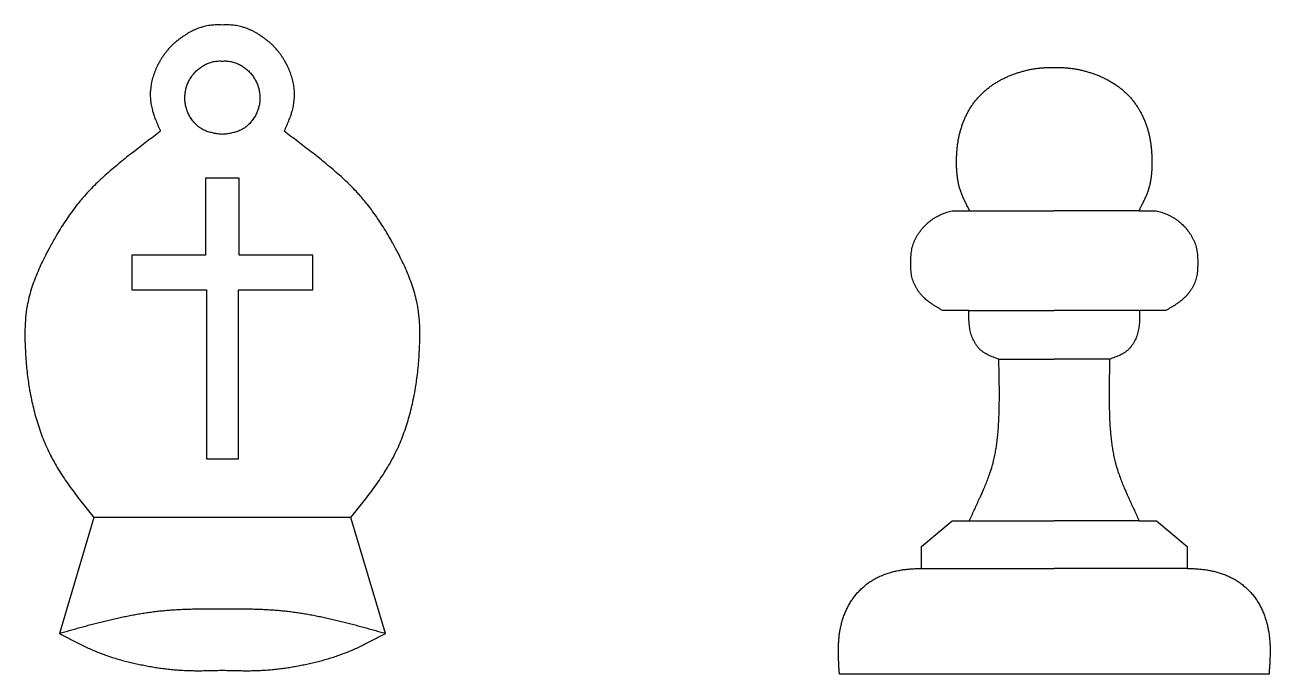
# Model space of a CAD drawing. Header units: millimetres. Extents: x 2 to 49.4, y 1.8 to 34.9.
# Drawn here: x 22.69 to 49.42, y 1.82 to 15.75 of the extents above; entities that cross this region are included whole.
import ezdxf

# ---------------------------------------------------------------- set-up
doc = ezdxf.new("R2010")
doc.units = ezdxf.units.MM
doc.layers.add('Layer1', color=1, linetype='Continuous')

msp = doc.modelspace()

# ---------------------------------------------------------------- linework, layer by layer
at = {"layer": 'Layer1'}
for points in [[(25.601, 13.466, 0.000284), (25.454, 13.356, 0.000853), (25.308, 13.246, 0.00142), (25.162, 13.134, 0.001986), (25.017, 13.022, 0.00255), (24.872, 12.908, 0.00311), (24.733, 12.796, 0.004062), (24.587, 12.675, 0.005374), (24.448, 12.555, 0.006707), (24.311, 12.431, 0.008065), (24.179, 12.304, 0.009443), (24.051, 12.172, 0.010578), (23.987, 12.102, 0.010071), (23.812, 11.894, 0.009253), (23.702, 11.748, 0.008422), (23.596, 11.598, 0.007591), (23.494, 11.445, 0.006765), (23.397, 11.288, 0.00595), (23.304, 11.128, 0.00522), (23.236, 11.006, 0.006027), (23.127, 10.8, 0.007491), (23.045, 10.634, 0.00901), (22.969, 10.464, 0.01059), (22.899, 10.293, 0.012225), (22.838, 10.119, 0.013899), (22.786, 9.944, 0.015577), (22.745, 9.765, 0.016869), (22.725, 9.655, 0.01478), (22.697, 9.402, 0.01188), (22.689, 9.219, 0.009066), (22.688, 9.034, 0.006359), (22.692, 8.87, 0.00557), (22.703, 8.666, 0.006016), (22.716, 8.483, 0.006446), (22.734, 8.3, 0.006855), (22.757, 8.118, 0.00724), (22.78, 7.967, 0.007618), (22.819, 7.754, 0.008028), (22.858, 7.574, 0.008474), (22.903, 7.394, 0.008957), (22.955, 7.217, 0.009474), (23.013, 7.041, 0.010025), (23.077, 6.869, 0.010606), (23.149, 6.699, 0.011213), (23.239, 6.511, 0.011132), (23.313, 6.372, 0.009847), (23.405, 6.214, 0.008515), (23.504, 6.06, 0.007177), (23.607, 5.908, 0.005844), (23.715, 5.759, 0.004523), (23.825, 5.611, 0.003218), (23.939, 5.465, 0.001925), (24.054, 5.32, 0.000641), (24.17, 5.176), (23.428, 2.693, 0.000549), (23.538, 2.633, 0.001647), (23.649, 2.574, 0.002749), (23.761, 2.516, 0.003856), (23.873, 2.459, 0.004968), (23.986, 2.404, 0.006082), (24.1, 2.352, 0.007184), (24.215, 2.303, 0.007355), (24.332, 2.258, 0.006896), (24.45, 2.215, 0.006439), (24.569, 2.176, 0.005987), (24.689, 2.14, 0.005541), (24.811, 2.106, 0.005102), (24.933, 2.075, 0.004671), (25.055, 2.047, 0.004249), (25.178, 2.021, 0.004232), (25.302, 1.996, 0.004535), (25.426, 1.974, 0.004842), (25.55, 1.954, 0.005151), (25.674, 1.937, 0.005464), (25.799, 1.923, 0.005777), (25.924, 1.911, 0.006089), (26.049, 1.902, 0.005735), (26.174, 1.896, 0.004869), (26.299, 1.893, 0.004001), (26.425, 1.892, 0.003136), (26.55, 1.893, 0.002272), (26.676, 1.895, 0.001412), (26.802, 1.898, 0.000554), (26.927, 1.902, 0.000554), (27.053, 1.898, 0.001412), (27.179, 1.895, 0.002272), (27.304, 1.893, 0.003136), (27.43, 1.892, 0.004001), (27.555, 1.893, 0.004869), (27.681, 1.896, 0.005735), (27.806, 1.902, 0.006089), (27.931, 1.911, 0.005777), (28.056, 1.923, 0.005464), (28.18, 1.937, 0.005151), (28.305, 1.954, 0.004842), (28.429, 1.974, 0.004535), (28.553, 1.996, 0.004232), (28.676, 2.021, 0.004249), (28.799, 2.047, 0.004671), (28.922, 2.075, 0.005102), (29.044, 2.106, 0.005541), (29.165, 2.14, 0.005987), (29.286, 2.176, 0.006439), (29.405, 2.215, 0.006896), (29.523, 2.258, 0.007355), (29.64, 2.303, 0.007184), (29.755, 2.352, 0.006082), (29.869, 2.404, 0.004968), (29.982, 2.459, 0.003856), (30.094, 2.516, 0.002749), (30.205, 2.574, 0.001647), (30.316, 2.633, 0.000549), (30.427, 2.693), (29.685, 5.176, 0.000641), (29.801, 5.32, 0.001925), (29.916, 5.465, 0.003218), (30.029, 5.611, 0.004523), (30.14, 5.759, 0.005844), (30.248, 5.908, 0.007177), (30.351, 6.06, 0.008515), (30.449, 6.214, 0.009847), (30.542, 6.372, 0.011132), (30.616, 6.511, 0.011213), (30.706, 6.699, 0.010606), (30.778, 6.869, 0.010025), (30.842, 7.041, 0.009474), (30.9, 7.217, 0.008957), (30.952, 7.394, 0.008474), (30.997, 7.574, 0.008028), (31.036, 7.754, 0.007618), (31.075, 7.967, 0.00724), (31.098, 8.118, 0.006855), (31.121, 8.3, 0.006446), (31.139, 8.483, 0.006016), (31.152, 8.666, 0.00557), (31.162, 8.87, 0.006359), (31.167, 9.034, 0.009066), (31.166, 9.219, 0.01188), (31.158, 9.402, 0.01478), (31.13, 9.655, 0.016869), (31.11, 9.765, 0.015577), (31.069, 9.944, 0.013899), (31.017, 10.119, 0.012225), (30.955, 10.293, 0.01059), (30.886, 10.464, 0.00901), (30.809, 10.634, 0.007491), (30.727, 10.8, 0.006027), (30.618, 11.006, 0.00522), (30.551, 11.128, 0.00595), (30.457, 11.288, 0.006765), (30.36, 11.445, 0.007591), (30.259, 11.598, 0.008422), (30.153, 11.748, 0.009253), (30.042, 11.894, 0.010071), (29.868, 12.102, 0.010578), (29.804, 12.172, 0.009443), (29.676, 12.304, 0.008065), (29.544, 12.431, 0.006707), (29.407, 12.555, 0.005374), (29.268, 12.675, 0.004062), (29.121, 12.796, 0.00311), (28.983, 12.908, 0.00255), (28.838, 13.022, 0.001986), (28.693, 13.134, 0.00142), (28.547, 13.246, 0.000853), (28.4, 13.356, 0.000284), (28.254, 13.466, 0.000688), (28.279, 13.521, 0.002065), (28.304, 13.577, 0.003448), (28.329, 13.632, 0.004836), (28.352, 13.688, 0.006229), (28.374, 13.744, 0.00762), (28.395, 13.8, 0.008997), (28.421, 13.881, 0.010151), (28.431, 13.916, 0.010528), (28.445, 13.975, 0.010869), (28.456, 14.034, 0.011256), (28.465, 14.094, 0.011684), (28.472, 14.155, 0.01215), (28.475, 14.215, 0.012649), (28.475, 14.284, 0.012783), (28.473, 14.336, 0.012293), (28.467, 14.396, 0.011799), (28.458, 14.456, 0.011316), (28.447, 14.516, 0.010851), (28.433, 14.575, 0.010411), (28.416, 14.634, 0.009998), (28.397, 14.692, 0.009616), (28.376, 14.749, 0.009267), (28.353, 14.806, 0.008953), (28.327, 14.861, 0.008701), (28.309, 14.897, 0.008814), (28.27, 14.969, 0.009041), (28.239, 15.021, 0.009279), (28.206, 15.072, 0.009528), (28.172, 15.122, 0.009784), (28.135, 15.17, 0.010046), (28.097, 15.217, 0.01031), (28.039, 15.28, 0.01044), (28.015, 15.305, 0.009992), (27.971, 15.347, 0.009481), (27.925, 15.387, 0.008981), (27.878, 15.425, 0.008495), (27.83, 15.461, 0.008027), (27.781, 15.496, 0.007591), (27.737, 15.525, 0.007967), (27.678, 15.562, 0.008841), (27.626, 15.592, 0.009735), (27.572, 15.62, 0.010642), (27.517, 15.646, 0.01155), (27.462, 15.669, 0.012436), (27.414, 15.686, 0.012867), (27.347, 15.707, 0.013118), (27.288, 15.722, 0.013446), (27.229, 15.734, 0.013845), (27.169, 15.742, 0.014279), (27.115, 15.747, 0.01166), (27.048, 15.749, 0.006989), (26.988, 15.748, 0.002326), (26.927, 15.747, 0.002326), (26.867, 15.748, 0.006989), (26.807, 15.749, 0.01166), (26.739, 15.747, 0.014279), (26.686, 15.742, 0.013845), (26.626, 15.734, 0.013446), (26.567, 15.722, 0.013118), (26.508, 15.707, 0.012867), (26.44, 15.686, 0.012436), (26.393, 15.669, 0.01155), (26.337, 15.646, 0.010642), (26.283, 15.62, 0.009735), (26.229, 15.592, 0.008841), (26.176, 15.562, 0.007967), (26.118, 15.525, 0.007591), (26.074, 15.496, 0.008027), (26.025, 15.461, 0.008495), (25.976, 15.425, 0.008981), (25.929, 15.387, 0.009481), (25.884, 15.347, 0.009992), (25.84, 15.305, 0.01044), (25.815, 15.28, 0.01031), (25.758, 15.217, 0.010046), (25.72, 15.17, 0.009784), (25.683, 15.122, 0.009528), (25.648, 15.072, 0.009279), (25.615, 15.021, 0.009041), (25.584, 14.969, 0.008814), (25.545, 14.897, 0.008701), (25.528, 14.861, 0.008953), (25.502, 14.806, 0.009267), (25.479, 14.749, 0.009616), (25.457, 14.692, 0.009998), (25.438, 14.634, 0.010411), (25.422, 14.575, 0.010851), (25.408, 14.516, 0.011316), (25.396, 14.456, 0.011799), (25.388, 14.396, 0.012293), (25.382, 14.336, 0.012783), (25.379, 14.284, 0.012649), (25.38, 14.215, 0.01215), (25.383, 14.155, 0.011684), (25.389, 14.094, 0.011256), (25.398, 14.034, 0.010869), (25.41, 13.975, 0.010528), (25.424, 13.916, 0.010151), (25.434, 13.881, 0.008997), (25.46, 13.8, 0.00762), (25.48, 13.744, 0.006229), (25.503, 13.688, 0.004836), (25.526, 13.632, 0.003448), (25.551, 13.577, 0.002065), (25.576, 13.521, 0.000688)], [(26.927, 14.974, -0.00724), (26.975, 14.975, -0.014561), (27.022, 14.974, -0.019326), (27.069, 14.97, -0.018414), (27.115, 14.962, -0.017382), (27.161, 14.95, -0.016471), (27.206, 14.936, -0.015762), (27.25, 14.919, -0.015438), (27.293, 14.899, -0.015205), (27.335, 14.876, -0.015032), (27.376, 14.851, -0.014923), (27.414, 14.823, -0.014881), (27.451, 14.794, -0.014906), (27.487, 14.762, -0.014959), (27.52, 14.728, -0.014872), (27.551, 14.692, -0.014791), (27.58, 14.655, -0.014739), (27.606, 14.615, -0.014719), (27.631, 14.575, -0.014729), (27.652, 14.533, -0.014767), (27.672, 14.489, -0.014671), (27.689, 14.445, -0.014542), (27.703, 14.399, -0.014492), (27.715, 14.353, -0.01452), (27.723, 14.306, -0.014627), (27.73, 14.259, -0.014811), (27.733, 14.211, -0.01507), (27.733, 14.163, -0.015399), (27.731, 14.116, -0.01568), (27.726, 14.069, -0.015504), (27.717, 14.022, -0.015274), (27.706, 13.976, -0.01505), (27.692, 13.931, -0.014837), (27.676, 13.887, -0.014641), (27.656, 13.843, -0.014465), (27.635, 13.801, -0.014385), (27.61, 13.759, -0.014563), (27.584, 13.72, -0.014904), (27.554, 13.681, -0.0154), (27.523, 13.645, -0.01605), (27.49, 13.611, -0.01685), (27.455, 13.579, -0.01779), (27.418, 13.55, -0.018856), (27.379, 13.524, -0.018734), (27.338, 13.501, -0.017162), (27.296, 13.481, -0.015469), (27.253, 13.464, -0.013732), (27.209, 13.449, -0.012005), (27.163, 13.437, -0.010323), (27.117, 13.427, -0.008703), (27.07, 13.418, -0.007151), (27.023, 13.411, -0.00566), (26.975, 13.404, -0.004218), (26.927, 13.399, -0.004218), (26.88, 13.404, -0.00566), (26.832, 13.411, -0.007151), (26.785, 13.418, -0.008703), (26.738, 13.427, -0.010323), (26.692, 13.437, -0.012005), (26.646, 13.449, -0.013732), (26.602, 13.464, -0.015469), (26.558, 13.481, -0.017162), (26.517, 13.501, -0.018734), (26.476, 13.524, -0.018856), (26.437, 13.55, -0.01779), (26.4, 13.579, -0.01685), (26.365, 13.611, -0.01605), (26.331, 13.645, -0.0154), (26.3, 13.681, -0.014904), (26.271, 13.72, -0.014563), (26.244, 13.759, -0.014385), (26.22, 13.801, -0.014465), (26.198, 13.843, -0.014641), (26.179, 13.887, -0.014837), (26.162, 13.931, -0.01505), (26.149, 13.976, -0.015274), (26.137, 14.022, -0.015504), (26.129, 14.069, -0.01568), (26.124, 14.116, -0.015399), (26.121, 14.163, -0.01507), (26.122, 14.211, -0.014811), (26.125, 14.259, -0.014627), (26.131, 14.306, -0.01452), (26.14, 14.353, -0.014492), (26.152, 14.399, -0.014542), (26.166, 14.445, -0.014671), (26.183, 14.489, -0.014767), (26.202, 14.533, -0.014729), (26.224, 14.575, -0.014719), (26.248, 14.615, -0.014739), (26.275, 14.655, -0.014791), (26.304, 14.692, -0.014872), (26.335, 14.728, -0.014959), (26.368, 14.762, -0.014906), (26.403, 14.794, -0.014881), (26.44, 14.823, -0.014923), (26.479, 14.851, -0.015032), (26.519, 14.876, -0.015205), (26.561, 14.899, -0.015438), (26.604, 14.919, -0.015762), (26.649, 14.936, -0.016471), (26.694, 14.95, -0.017382), (26.74, 14.962, -0.018414), (26.786, 14.97, -0.019326), (26.833, 14.974, -0.014561), (26.88, 14.975, -0.00724)], [(47.641, 4.084, -0.00649), (47.736, 4.083, -0.0078), (47.831, 4.079, -0.009083), (47.926, 4.071, -0.010078), (48.022, 4.06, -0.010908), (48.117, 4.045, -0.011807), (48.211, 4.025, -0.012771), (48.304, 4.001, -0.01379), (48.395, 3.972, -0.014848), (48.484, 3.938, -0.015922), (48.572, 3.899, -0.016783), (48.656, 3.853, -0.016666), (48.737, 3.803, -0.016508), (48.816, 3.746, -0.016454), (48.89, 3.685, -0.016504), (48.96, 3.619, -0.016657), (49.025, 3.549, -0.01691), (49.086, 3.474, -0.017075), (49.141, 3.395, -0.016351), (49.191, 3.313, -0.015508), (49.235, 3.228, -0.0147), (49.275, 3.141, -0.013945), (49.309, 3.051, -0.013257), (49.339, 2.959, -0.012644), (49.363, 2.866, -0.012112), (49.383, 2.772, -0.011664), (49.399, 2.677, -0.010864), (49.41, 2.582, -0.009636), (49.417, 2.487, -0.008367), (49.421, 2.392, -0.007076), (49.421, 2.296, -0.005778), (49.42, 2.201, -0.004483), (49.416, 2.106, -0.003195), (49.411, 2.01, -0.001913), (49.405, 1.915, -0.000637), (49.398, 1.819), (44.787, 1.819), (40.176, 1.819, -0.000637), (40.169, 1.915, -0.001913), (40.163, 2.01, -0.003195), (40.158, 2.106, -0.004483), (40.155, 2.201, -0.005778), (40.153, 2.296, -0.007076), (40.154, 2.392, -0.008367), (40.158, 2.487, -0.009636), (40.165, 2.582, -0.010864), (40.176, 2.677, -0.011664), (40.191, 2.772, -0.012112), (40.211, 2.866, -0.012644), (40.236, 2.959, -0.013257), (40.265, 3.051, -0.013945), (40.3, 3.141, -0.0147), (40.339, 3.228, -0.015508), (40.384, 3.313, -0.016351), (40.433, 3.395, -0.017075), (40.489, 3.474, -0.01691), (40.549, 3.549, -0.016657), (40.615, 3.619, -0.016504), (40.685, 3.685, -0.016454), (40.759, 3.746, -0.016508), (40.837, 3.803, -0.016666), (40.918, 3.853, -0.016783), (41.003, 3.899, -0.015922), (41.09, 3.938, -0.014848), (41.179, 3.972, -0.01379), (41.271, 4.001, -0.012771), (41.364, 4.025, -0.011807), (41.458, 4.045, -0.010908), (41.553, 4.06, -0.010078), (41.648, 4.071, -0.009083), (41.743, 4.079, -0.0078), (41.839, 4.083, -0.00649), (41.934, 4.084), (41.934, 4.559), (42.595, 5.11), (42.964, 5.11, 0.000151), (43.016, 5.221, 0.000452), (43.068, 5.333, 0.000752), (43.119, 5.445, 0.001051), (43.17, 5.557, 0.001458), (43.201, 5.625, 0.002879), (43.271, 5.783, 0.004554), (43.319, 5.897, 0.006247), (43.364, 6.012, 0.00796), (43.407, 6.128, 0.009686), (43.457, 6.286, 0.010829), (43.478, 6.364, 0.009998), (43.506, 6.483, 0.008999), (43.529, 6.604, 0.008005), (43.549, 6.726, 0.007024), (43.565, 6.849, 0.00606), (43.577, 6.972, 0.005114), (43.587, 7.096, 0.004185), (43.598, 7.281, 0.003346), (43.6, 7.343, 0.002967), (43.604, 7.467, 0.002661), (43.607, 7.591, 0.002352), (43.609, 7.714, 0.002042), (43.609, 7.837, 0.00173), (43.609, 7.961, 0.001416), (43.607, 8.084, 0.001102), (43.606, 8.207, 0.000788), (43.603, 8.33, 0.000473), (43.6, 8.453, 0.000158), (43.598, 8.576, -0.001711), (43.541, 8.596, -0.005173), (43.485, 8.617, -0.008751), (43.429, 8.639, -0.012494), (43.376, 8.663, -0.016396), (43.324, 8.689, -0.020369), (43.275, 8.72, -0.024197), (43.228, 8.754, -0.025345), (43.186, 8.793, -0.023223), (43.147, 8.837, -0.021307), (43.111, 8.884, -0.019682), (43.079, 8.935, -0.018376), (43.051, 8.988, -0.017395), (43.027, 9.043, -0.016743), (43.007, 9.099, -0.016308), (42.99, 9.156, -0.014903), (42.978, 9.214, -0.013061), (42.968, 9.271, -0.011107), (42.962, 9.33, -0.0091), (42.958, 9.388, -0.007079), (42.955, 9.447, -0.005065), (42.954, 9.505, -0.003066), (42.954, 9.564, -0.00108), (42.955, 9.623), (42.389, 9.623, -0.001), (42.337, 9.653, -0.003003), (42.284, 9.684, -0.005015), (42.232, 9.715, -0.007036), (42.181, 9.747, -0.009055), (42.131, 9.782, -0.011048), (42.082, 9.818, -0.012976), (42.014, 9.875, -0.014535), (41.99, 9.898, -0.014824), (41.947, 9.942, -0.015108), (41.907, 9.989, -0.01557), (41.869, 10.038, -0.016206), (41.835, 10.09, -0.01701), (41.805, 10.143, -0.017973), (41.778, 10.199, -0.019079), (41.756, 10.255, -0.020299), (41.738, 10.316, -0.019407), (41.725, 10.373, -0.015865), (41.717, 10.432, -0.012275), (41.711, 10.493, -0.008744), (41.708, 10.554, -0.005296), (41.707, 10.615, -0.004725), (41.707, 10.676, -0.007056), (41.709, 10.737, -0.009442), (41.712, 10.798, -0.011884), (41.718, 10.859, -0.014354), (41.727, 10.918, -0.016792), (41.74, 10.977, -0.017539), (41.757, 11.035, -0.016702), (41.778, 11.093, -0.015919), (41.803, 11.148, -0.01521), (41.831, 11.203, -0.014586), (41.863, 11.256, -0.014055), (41.898, 11.307, -0.013621), (41.935, 11.356, -0.013289), (41.975, 11.403, -0.01306), (42.018, 11.448, -0.012945), (42.052, 11.481, -0.013126), (42.109, 11.53, -0.013437), (42.158, 11.568, -0.013778), (42.208, 11.602, -0.014143), (42.26, 11.634, -0.014525), (42.314, 11.662, -0.014916), (42.368, 11.687, -0.013194), (42.425, 11.709, -0.009389), (42.482, 11.729, -0.005607), (42.541, 11.746, -0.001863), (42.599, 11.763), (42.972, 11.763, -0.001201), (42.933, 11.837, -0.003615), (42.895, 11.911, -0.006061), (42.858, 11.986, -0.008552), (42.824, 12.061, -0.011081), (42.793, 12.137, -0.013616), (42.766, 12.215, -0.015276), (42.743, 12.294, -0.013964), (42.725, 12.374, -0.012402), (42.712, 12.456, -0.010879), (42.702, 12.538, -0.009413), (42.695, 12.621, -0.008006), (42.691, 12.705, -0.006658), (42.69, 12.788, -0.005723), (42.69, 12.871, -0.006321), (42.693, 12.954, -0.007082), (42.698, 13.037, -0.007836), (42.705, 13.119, -0.008573), (42.715, 13.202, -0.009283), (42.728, 13.283, -0.009955), (42.744, 13.365, -0.010292), (42.764, 13.446, -0.010372), (42.787, 13.526, -0.010504), (42.813, 13.605, -0.010686), (42.843, 13.684, -0.010916), (42.876, 13.761, -0.011193), (42.912, 13.836, -0.011515), (42.952, 13.91, -0.011879), (42.995, 13.982, -0.012282), (43.042, 14.051, -0.012719), (43.091, 14.118, -0.013185), (43.144, 14.182, -0.013388), (43.201, 14.243, -0.012924), (43.26, 14.301, -0.012444), (43.323, 14.356, -0.011988), (43.387, 14.408, -0.011562), (43.455, 14.457, -0.011172), (43.524, 14.502, -0.01082), (43.595, 14.545, -0.010419), (43.668, 14.584, -0.009968), (43.743, 14.62, -0.009516), (43.819, 14.654, -0.009069), (43.896, 14.684, -0.00863), (43.974, 14.712, -0.008204), (44.053, 14.737, -0.008075), (44.133, 14.76, -0.008443), (44.213, 14.78, -0.008842), (44.294, 14.797, -0.009263), (44.376, 14.811, -0.009704), (44.457, 14.822, -0.009662), (44.54, 14.83, -0.00844), (44.622, 14.835, -0.007154), (44.705, 14.837, -0.005864), (44.787, 14.838, -0.005864), (44.87, 14.837, -0.007154), (44.952, 14.835, -0.00844), (45.035, 14.83, -0.009662), (45.117, 14.822, -0.009704), (45.199, 14.811, -0.009263), (45.28, 14.797, -0.008842), (45.361, 14.78, -0.008443), (45.442, 14.76, -0.008075), (45.522, 14.737, -0.008204), (45.601, 14.712, -0.00863), (45.679, 14.684, -0.009069), (45.756, 14.654, -0.009516), (45.832, 14.62, -0.009968), (45.906, 14.584, -0.010419), (45.979, 14.545, -0.01082), (46.05, 14.502, -0.011172), (46.12, 14.457, -0.011562), (46.187, 14.408, -0.011988), (46.252, 14.356, -0.012444), (46.314, 14.301, -0.012924), (46.374, 14.243, -0.013388), (46.43, 14.182, -0.013185), (46.483, 14.118, -0.012719), (46.533, 14.051, -0.012282), (46.579, 13.982, -0.011879), (46.622, 13.91, -0.011515), (46.662, 13.836, -0.011193), (46.698, 13.761, -0.010916), (46.732, 13.684, -0.010686), (46.761, 13.605, -0.010504), (46.788, 13.526, -0.010372), (46.81, 13.446, -0.010292), (46.83, 13.365, -0.009955), (46.846, 13.283, -0.009283), (46.859, 13.202, -0.008573), (46.869, 13.119, -0.007836), (46.876, 13.037, -0.007082), (46.881, 12.954, -0.006321), (46.884, 12.871, -0.005723), (46.885, 12.788, -0.006658), (46.883, 12.705, -0.008006), (46.88, 12.621, -0.009413), (46.873, 12.538, -0.010879), (46.863, 12.456, -0.012402), (46.849, 12.374, -0.013964), (46.831, 12.294, -0.015276), (46.808, 12.215, -0.013616), (46.781, 12.137, -0.011081), (46.75, 12.061, -0.008552), (46.716, 11.986, -0.006061), (46.679, 11.911, -0.003615), (46.641, 11.837, -0.001201), (46.602, 11.763), (46.975, 11.763, -0.001863), (47.034, 11.746, -0.005607), (47.092, 11.729, -0.009389), (47.149, 11.709, -0.013194), (47.206, 11.687, -0.014916), (47.261, 11.662, -0.014525), (47.314, 11.634, -0.014143), (47.366, 11.602, -0.013778), (47.416, 11.568, -0.013437), (47.465, 11.53, -0.013126), (47.522, 11.481, -0.012945), (47.556, 11.448, -0.01306), (47.599, 11.403, -0.013289), (47.639, 11.356, -0.013621), (47.677, 11.307, -0.014055), (47.711, 11.256, -0.014586), (47.743, 11.203, -0.01521), (47.771, 11.148, -0.015919), (47.796, 11.093, -0.016702), (47.817, 11.035, -0.017539), (47.834, 10.977, -0.016792), (47.847, 10.918, -0.014354), (47.856, 10.859, -0.011884), (47.862, 10.798, -0.009442), (47.866, 10.737, -0.007056), (47.867, 10.676, -0.004725), (47.867, 10.615, -0.005296), (47.866, 10.554, -0.008744), (47.863, 10.493, -0.012275), (47.858, 10.432, -0.015865), (47.849, 10.373, -0.019407), (47.837, 10.316, -0.020299), (47.819, 10.255, -0.019079), (47.796, 10.199, -0.017973), (47.77, 10.143, -0.01701), (47.739, 10.09, -0.016206), (47.705, 10.038, -0.01557), (47.668, 9.989, -0.015108), (47.627, 9.942, -0.014824), (47.584, 9.898, -0.014535), (47.56, 9.875, -0.012976), (47.492, 9.818, -0.011048), (47.444, 9.782, -0.009055), (47.393, 9.747, -0.007036), (47.342, 9.715, -0.005015), (47.29, 9.684, -0.003003), (47.238, 9.653, -0.001), (47.185, 9.623), (46.62, 9.623, -0.00108), (46.62, 9.564, -0.003066), (46.62, 9.505, -0.005065), (46.619, 9.447, -0.007079), (46.617, 9.388, -0.0091), (46.613, 9.33, -0.011107), (46.606, 9.271, -0.013061), (46.597, 9.214, -0.014903), (46.584, 9.156, -0.016308), (46.568, 9.099, -0.016743), (46.547, 9.043, -0.017395), (46.523, 8.988, -0.018376), (46.495, 8.935, -0.019682), (46.463, 8.884, -0.021307), (46.428, 8.837, -0.023223), (46.389, 8.793, -0.025345), (46.346, 8.754, -0.024197), (46.3, 8.72, -0.020369), (46.251, 8.689, -0.016396), (46.199, 8.663, -0.012494), (46.145, 8.639, -0.008751), (46.09, 8.617, -0.005173), (46.034, 8.596, -0.001711), (45.977, 8.576, 0.000158), (45.974, 8.453, 0.000473), (45.971, 8.33, 0.000788), (45.969, 8.207, 0.001102), (45.967, 8.084, 0.001416), (45.966, 7.961, 0.00173), (45.965, 7.837, 0.002042), (45.966, 7.714, 0.002352), (45.967, 7.591, 0.002661), (45.97, 7.467, 0.002967), (45.974, 7.343, 0.003346), (45.977, 7.281, 0.004185), (45.987, 7.096, 0.005114), (45.997, 6.972, 0.00606), (46.01, 6.849, 0.007024), (46.026, 6.726, 0.008005), (46.045, 6.604, 0.008999), (46.069, 6.483, 0.009998), (46.097, 6.364, 0.010829), (46.118, 6.286, 0.009686), (46.168, 6.128, 0.00796), (46.21, 6.012, 0.006247), (46.255, 5.897, 0.004554), (46.304, 5.783, 0.002879), (46.373, 5.625, 0.001458), (46.404, 5.557, 0.001051), (46.455, 5.445, 0.000752), (46.507, 5.333, 0.000452), (46.558, 5.221, 0.000151), (46.61, 5.11), (46.979, 5.11), (47.641, 4.559)]]:
    msp.add_lwpolyline(points, format="xyb", close=True, dxfattribs=at)
msp.add_lwpolyline([(26.927, 12.459), (26.568, 12.459), (26.568, 10.806), (24.985, 10.806), (24.985, 10.066), (26.584, 10.066), (26.584, 6.44), (26.927, 6.44), (27.27, 6.44), (27.27, 10.066), (28.869, 10.066), (28.869, 10.806), (27.287, 10.806), (27.287, 12.459)], close=True, dxfattribs=at)
for points in [[(42.972, 11.763), (44.787, 11.763)], [(46.602, 11.763), (44.787, 11.763)], [(42.955, 9.623), (44.787, 9.623)], [(46.62, 9.623), (44.787, 9.623)], [(43.598, 8.576), (44.787, 8.576)], [(45.977, 8.576), (44.787, 8.576)], [(29.685, 5.176), (26.927, 5.176), (24.17, 5.176)], [(42.964, 5.11), (44.787, 5.11)], [(46.61, 5.11), (44.787, 5.11)], [(41.934, 4.084), (44.787, 4.084)], [(47.641, 4.084), (44.787, 4.084)]]:
    msp.add_lwpolyline(points, dxfattribs=at)
msp.add_lwpolyline([(23.428, 2.693, -0.000138), (23.546, 2.726, -0.000413), (23.664, 2.76, -0.000689), (23.782, 2.793, -0.000964), (23.9, 2.826, -0.001239), (24.018, 2.858, -0.001514), (24.136, 2.89, -0.001789), (24.255, 2.92, -0.002062), (24.374, 2.95, -0.002328), (24.493, 2.979, -0.002552), (24.613, 3.007, -0.002771), (24.733, 3.033, -0.002992), (24.853, 3.058, -0.003215), (24.974, 3.082, -0.00344), (25.094, 3.104, -0.003666), (25.215, 3.124, -0.003894), (25.337, 3.142, -0.004123), (25.458, 3.159, -0.004353), (25.58, 3.173, -0.004583), (25.702, 3.185, -0.004468), (25.824, 3.195, -0.003963), (25.946, 3.203, -0.003457), (26.069, 3.209, -0.002952), (26.191, 3.214, -0.002448), (26.314, 3.217, -0.001946), (26.437, 3.219, -0.001444), (26.559, 3.22, -0.000943), (26.682, 3.221, -0.000519), (26.805, 3.221, -0.000376), (26.927, 3.221, -0.000376), (27.05, 3.221, -0.000519), (27.173, 3.221, -0.000943), (27.295, 3.22, -0.001444), (27.418, 3.219, -0.001946), (27.541, 3.217, -0.002448), (27.663, 3.214, -0.002952), (27.786, 3.209, -0.003457), (27.908, 3.203, -0.003963), (28.031, 3.195, -0.004468), (28.153, 3.185, -0.004583), (28.275, 3.173, -0.004353), (28.396, 3.159, -0.004123), (28.518, 3.142, -0.003894), (28.639, 3.124, -0.003666), (28.76, 3.104, -0.00344), (28.881, 3.082, -0.003215), (29.002, 3.058, -0.002992), (29.122, 3.033, -0.002771), (29.242, 3.007, -0.002552), (29.361, 2.979, -0.002328), (29.481, 2.95, -0.002062), (29.6, 2.92, -0.001789), (29.718, 2.89, -0.001514), (29.837, 2.858, -0.001239), (29.955, 2.826, -0.000964), (30.073, 2.793, -0.000689), (30.191, 2.76, -0.000413), (30.309, 2.726, -0.000138), (30.427, 2.693)], format="xyb", dxfattribs=at)

doc.saveas('drawing.dxf')
